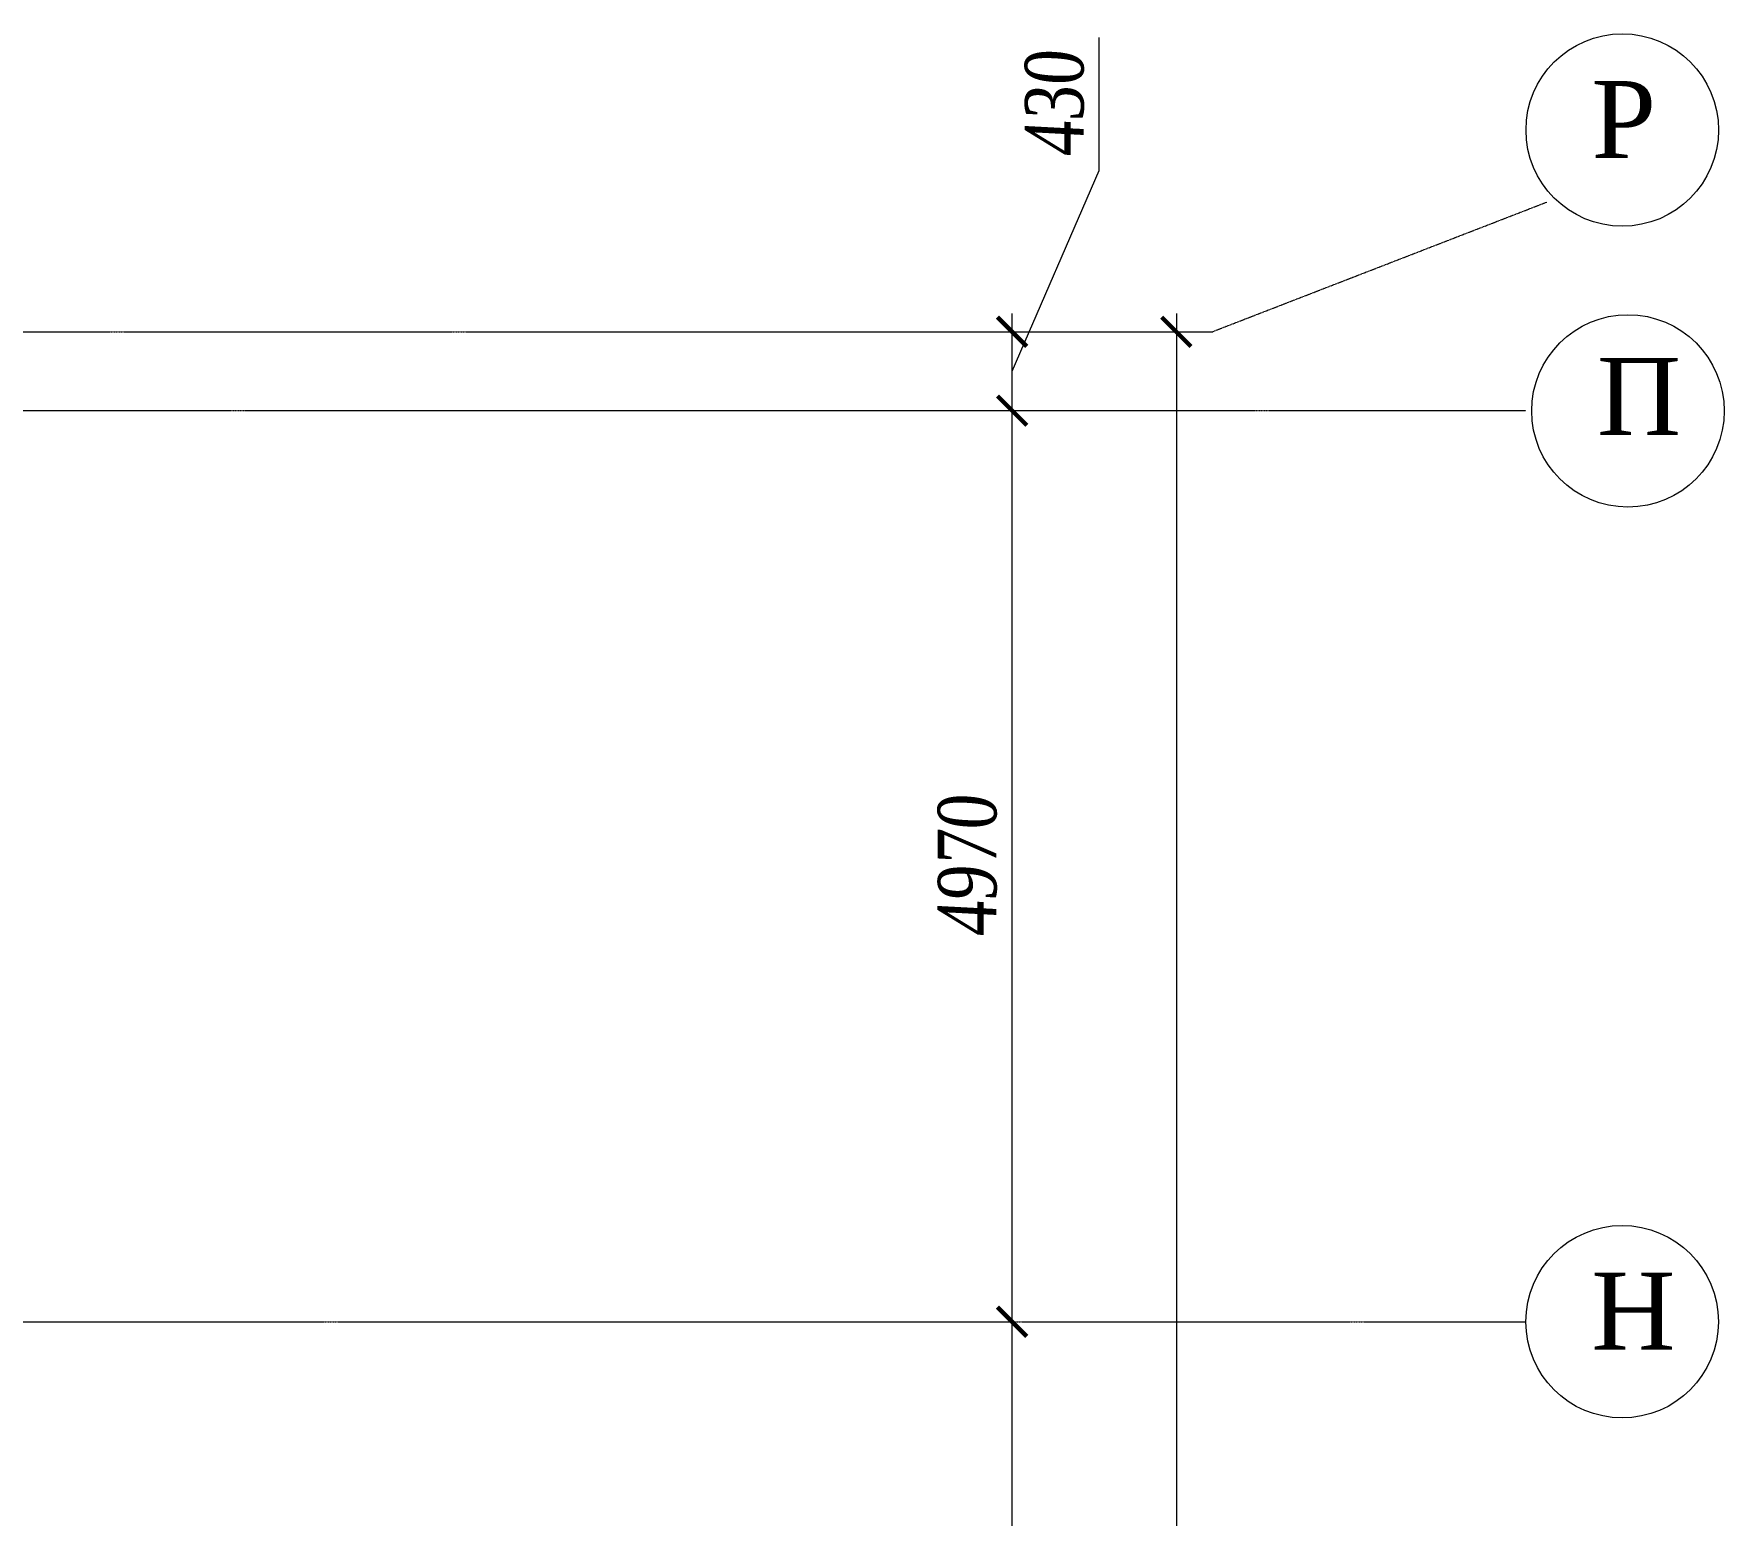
# Model space of a CAD drawing. Header units: inches. Extents: x -407541 to 6688123, y -998590 to 1205599.
# Drawn here: x 184164 to 193385, y 265382 to 273463 of the extents above; entities that cross this region are included whole.
import ezdxf

# ---------------------------------------------------------------- set-up
doc = ezdxf.new("R2010")
doc.units = ezdxf.units.IN
doc.header["$MEASUREMENT"] = 0
doc.linetypes.add('ACAD_ISO04W100', pattern=[30, 24, -3, 0, -3])
for name, color, linetype, lineweight in [('осевые о', 23, 'Continuous', 15), ('Осевые размеры', 172, 'Continuous', 5), ('Оси', 254, 'ACAD_ISO04W100', 5)]:
    doc.layers.add(name, color=color, linetype=linetype, lineweight=lineweight)
doc.styles.get("Standard").update_dxf_attribs({"font": 'arial.ttf'})
doc.styles.add('STYLE2', font='times.ttf', dxfattribs={"width": 0.8, "oblique": 3})
doc.dimstyles.new('M -100(m)', dxfattribs={"dimtxt": 320, "dimasz": 160, "dimexe": 0, "dimexo": 0, "dimgap": 80, "dimtad": 1, "dimdec": 0, "dimrnd": 5, "dimtxsty": 'STYLE2', "dimblk": 'ARCHTICK', "dimcen": 50, "dimdle": 100, "dimclrd": 256, "dimclre": 256, "dimclrt": 256, "dimadec": 0, "dimazin": 0, "dimtfac": 1, "dimtdec": 0, "dimtmove": 1, "dimatfit": 3, "dimldrblk": 'DOT', "dimfxl": 1, "dimlwd": -1, "dimlwe": 5, "dimarcsym": 0})

# ---------------------------------------------------------------- blocks, each defined once
blk = doc.blocks.new('_ARCHTICK')
at = {"color": 0, "linetype": 'ByBlock', "const_width": 0.15}
blk.add_lwpolyline([(-0.5, -0.5), (0.5, 0.5)], dxfattribs=at)
blk = doc.blocks.new('*D290')
at = {"layer": 'Осевые размеры', "ltscale": 1e-07, "transparency": 16777216}
blk.add_line((189500.7, 263337.2), (189500.7, 266537.2), dxfattribs=at)
at = {"layer": 'Осевые размеры', "lineweight": 5, "ltscale": 1e-07, "transparency": 16777216}
for p, q in [((186946.3, 266437.2), (189500.7, 266437.2)), ((186940.1, 263437.2), (189500.7, 263437.2))]:
    blk.add_line(p, q, dxfattribs=at)
at = {"layer": 'Осевые размеры', "ltscale": 1e-07, "transparency": 16777216, "xscale": 160, "yscale": 160, "zscale": 160}
for p, rotation in [((189500.7, 266437.2), 90), ((189500.7, 263437.2), 270)]:
    blk.add_blockref('_ARCHTICK', p, dxfattribs=dict(at, rotation=rotation))
at = {"layer": 'Осевые размеры', "ltscale": 1e-07, "transparency": 16777216, "insert": (189257.9, 264937.2), "char_height": 320, "attachment_point": 5, "rotation": 90, "style": 'STYLE2'}
blk.add_mtext('3000', dxfattribs=at)
blk = doc.blocks.new('_Dot')
at = {"color": 0, "linetype": 'ByBlock', "lineweight": -2}
blk.add_line((-0.5, 0), (-1, 0), dxfattribs=at)
at = {"color": 0, "linetype": 'ByBlock', "const_width": 0.5}
blk.add_lwpolyline([(-0.25, 0, 1), (0.25, 0, 1)], format="xyb", close=True, dxfattribs=at)
blk = doc.blocks.new('*D291')
at = {"layer": 'Осевые размеры', "ltscale": 1e-07, "transparency": 16777216}
blk.add_line((189500.7, 266337.2), (189500.7, 271507.2), dxfattribs=at)
at = {"layer": 'Осевые размеры', "lineweight": 5, "ltscale": 1e-07, "transparency": 16777216}
for p, q in [((186906.3, 271407.2), (189500.7, 271407.2)), ((186946.3, 266437.2), (189500.7, 266437.2))]:
    blk.add_line(p, q, dxfattribs=at)
at = {"layer": 'Осевые размеры', "ltscale": 1e-07, "transparency": 16777216, "xscale": 160, "yscale": 160, "zscale": 160}
for p, rotation in [((189500.7, 271407.2), 90), ((189500.7, 266437.2), 270)]:
    blk.add_blockref('_ARCHTICK', p, dxfattribs=dict(at, rotation=rotation))
at = {"layer": 'Осевые размеры', "ltscale": 1e-07, "transparency": 16777216, "insert": (189257.5, 268922.2), "char_height": 320, "attachment_point": 5, "rotation": 90, "style": 'STYLE2'}
blk.add_mtext('4970', dxfattribs=at)
blk = doc.blocks.new('*D292')
at = {"layer": 'Осевые размеры', "ltscale": 1e-07, "transparency": 16777216}
blk.add_line((190396.5, 271937.2), (190396.5, 219037.2), dxfattribs=at)
at = {"layer": 'Осевые размеры', "lineweight": 5, "ltscale": 1e-07, "transparency": 16777216}
for p, q in [((189553.4, 271837.2), (190396.5, 271837.2)), ((189540.9, 219137.2), (190396.5, 219137.2))]:
    blk.add_line(p, q, dxfattribs=at)
at = {"layer": 'Осевые размеры', "ltscale": 1e-07, "transparency": 16777216, "xscale": 160, "yscale": 160, "zscale": 160}
for p, rotation in [((190396.5, 271837.2), 90), ((190396.5, 219137.2), 270)]:
    blk.add_blockref('_ARCHTICK', p, dxfattribs=dict(at, rotation=rotation))
at = {"layer": 'Осевые размеры', "ltscale": 1e-07, "transparency": 16777216, "insert": (190153.3, 245487.2), "char_height": 320, "attachment_point": 5, "rotation": 90, "style": 'STYLE2'}
blk.add_mtext('52700', dxfattribs=at)
blk = doc.blocks.new('*D269')
at = {"layer": 'Осевые размеры', "ltscale": 1e-07, "transparency": 16777216}
for p, q in [((189975.7, 272718), (189975.7, 273442.7)), ((189500.7, 271622.2), (189975.7, 272718)), ((189500.7, 271307.2), (189500.7, 271937.2))]:
    blk.add_line(p, q, dxfattribs=at)
at = {"layer": 'Осевые размеры', "lineweight": 5, "ltscale": 1e-07, "transparency": 16777216}
for p, q in [((187106.3, 271837.2), (189500.7, 271837.2)), ((187106.3, 271407.2), (189500.7, 271407.2))]:
    blk.add_line(p, q, dxfattribs=at)
at = {"layer": 'Осевые размеры', "ltscale": 1e-07, "transparency": 16777216, "xscale": 160, "yscale": 160, "zscale": 160}
for p, rotation in [((189500.7, 271837.2), 90), ((189500.7, 271407.2), 270)]:
    blk.add_blockref('_ARCHTICK', p, dxfattribs=dict(at, rotation=rotation))
at = {"layer": 'Осевые размеры', "ltscale": 1e-07, "transparency": 16777216, "insert": (189732.9, 273080.4), "char_height": 320, "attachment_point": 5, "rotation": 90, "style": 'STYLE2'}
blk.add_mtext('430', dxfattribs=at)

msp = doc.modelspace()

# ---------------------------------------------------------------- linework, layer by layer
at = {"layer": 'осевые о'}
for centre in [(192828.8, 272937.9), (192859.9, 271405.7), (192828.2, 266437.2)]:
    msp.add_circle(centre, 525, dxfattribs=at)
at = {"layer": 'Оси', "ltscale": 0.3}
for p, q in [((192416.7, 272543.4), (190595, 271837.2)), ((3211.5, 271837.2), (190595, 271837.2)), ((166277.4, 271407.2), (192303.2, 271407.2)), ((1503.2, 266437.2), (192303.2, 266437.2))]:
    msp.add_line(p, q, dxfattribs=at)

# ---------------------------------------------------------------- texts
at = {"layer": 'осевые о', "char_height": 420, "width": 3713.237, "attachment_point": 1}
for s, insert in [('{\\fTimes New Roman|b0|i0|c204|p18;Р}', (192660.7, 273205.6)), ('{\\fTimes New Roman|b0|i0|c204|p18;П}', (192691.8, 271694.4)), ('{\\fTimes New Roman|b0|i0|c204|p18;Н}', (192660.2, 266704.9))]:
    msp.add_mtext(s, dxfattribs=dict(at, insert=insert))

# ---------------------------------------------------------------- dimensions: what is measured, and where the dimension line sits
at = {"layer": 'Осевые размеры', "ltscale": 1e-07}
dim = msp.add_linear_dim(base=(189500.7, 271837.2), p1=(187106.3, 271407.2), p2=(187106.3, 271837.2), angle=90, dimstyle='M -100(m)', dxfattribs=at)
dim.commit()
dim.dimension.update_dxf_attribs({"geometry": '*D269', "text_midpoint": (189975.7, 272798), "dimtype": 160})
for base, p1, p2, picture, middle in [((190396.5, 219137.2), (189553.4, 271837.2), (189540.9, 219137.2), '*D292', (190153.3, 245487.2)), ((189500.7, 271407.2), (186946.3, 266437.2), (186906.3, 271407.2), '*D291', (189257.5, 268922.2)), ((189500.7, 266437.2), (186940.1, 263437.2), (186946.3, 266437.2), '*D290', (189257.9, 264937.2))]:
    dim = msp.add_linear_dim(base=base, p1=p1, p2=p2, angle=90, dimstyle='M -100(m)', dxfattribs=at)
    dim.commit()
    dim.dimension.update_dxf_attribs({"geometry": picture, "text_midpoint": middle})

doc.saveas('drawing.dxf')
